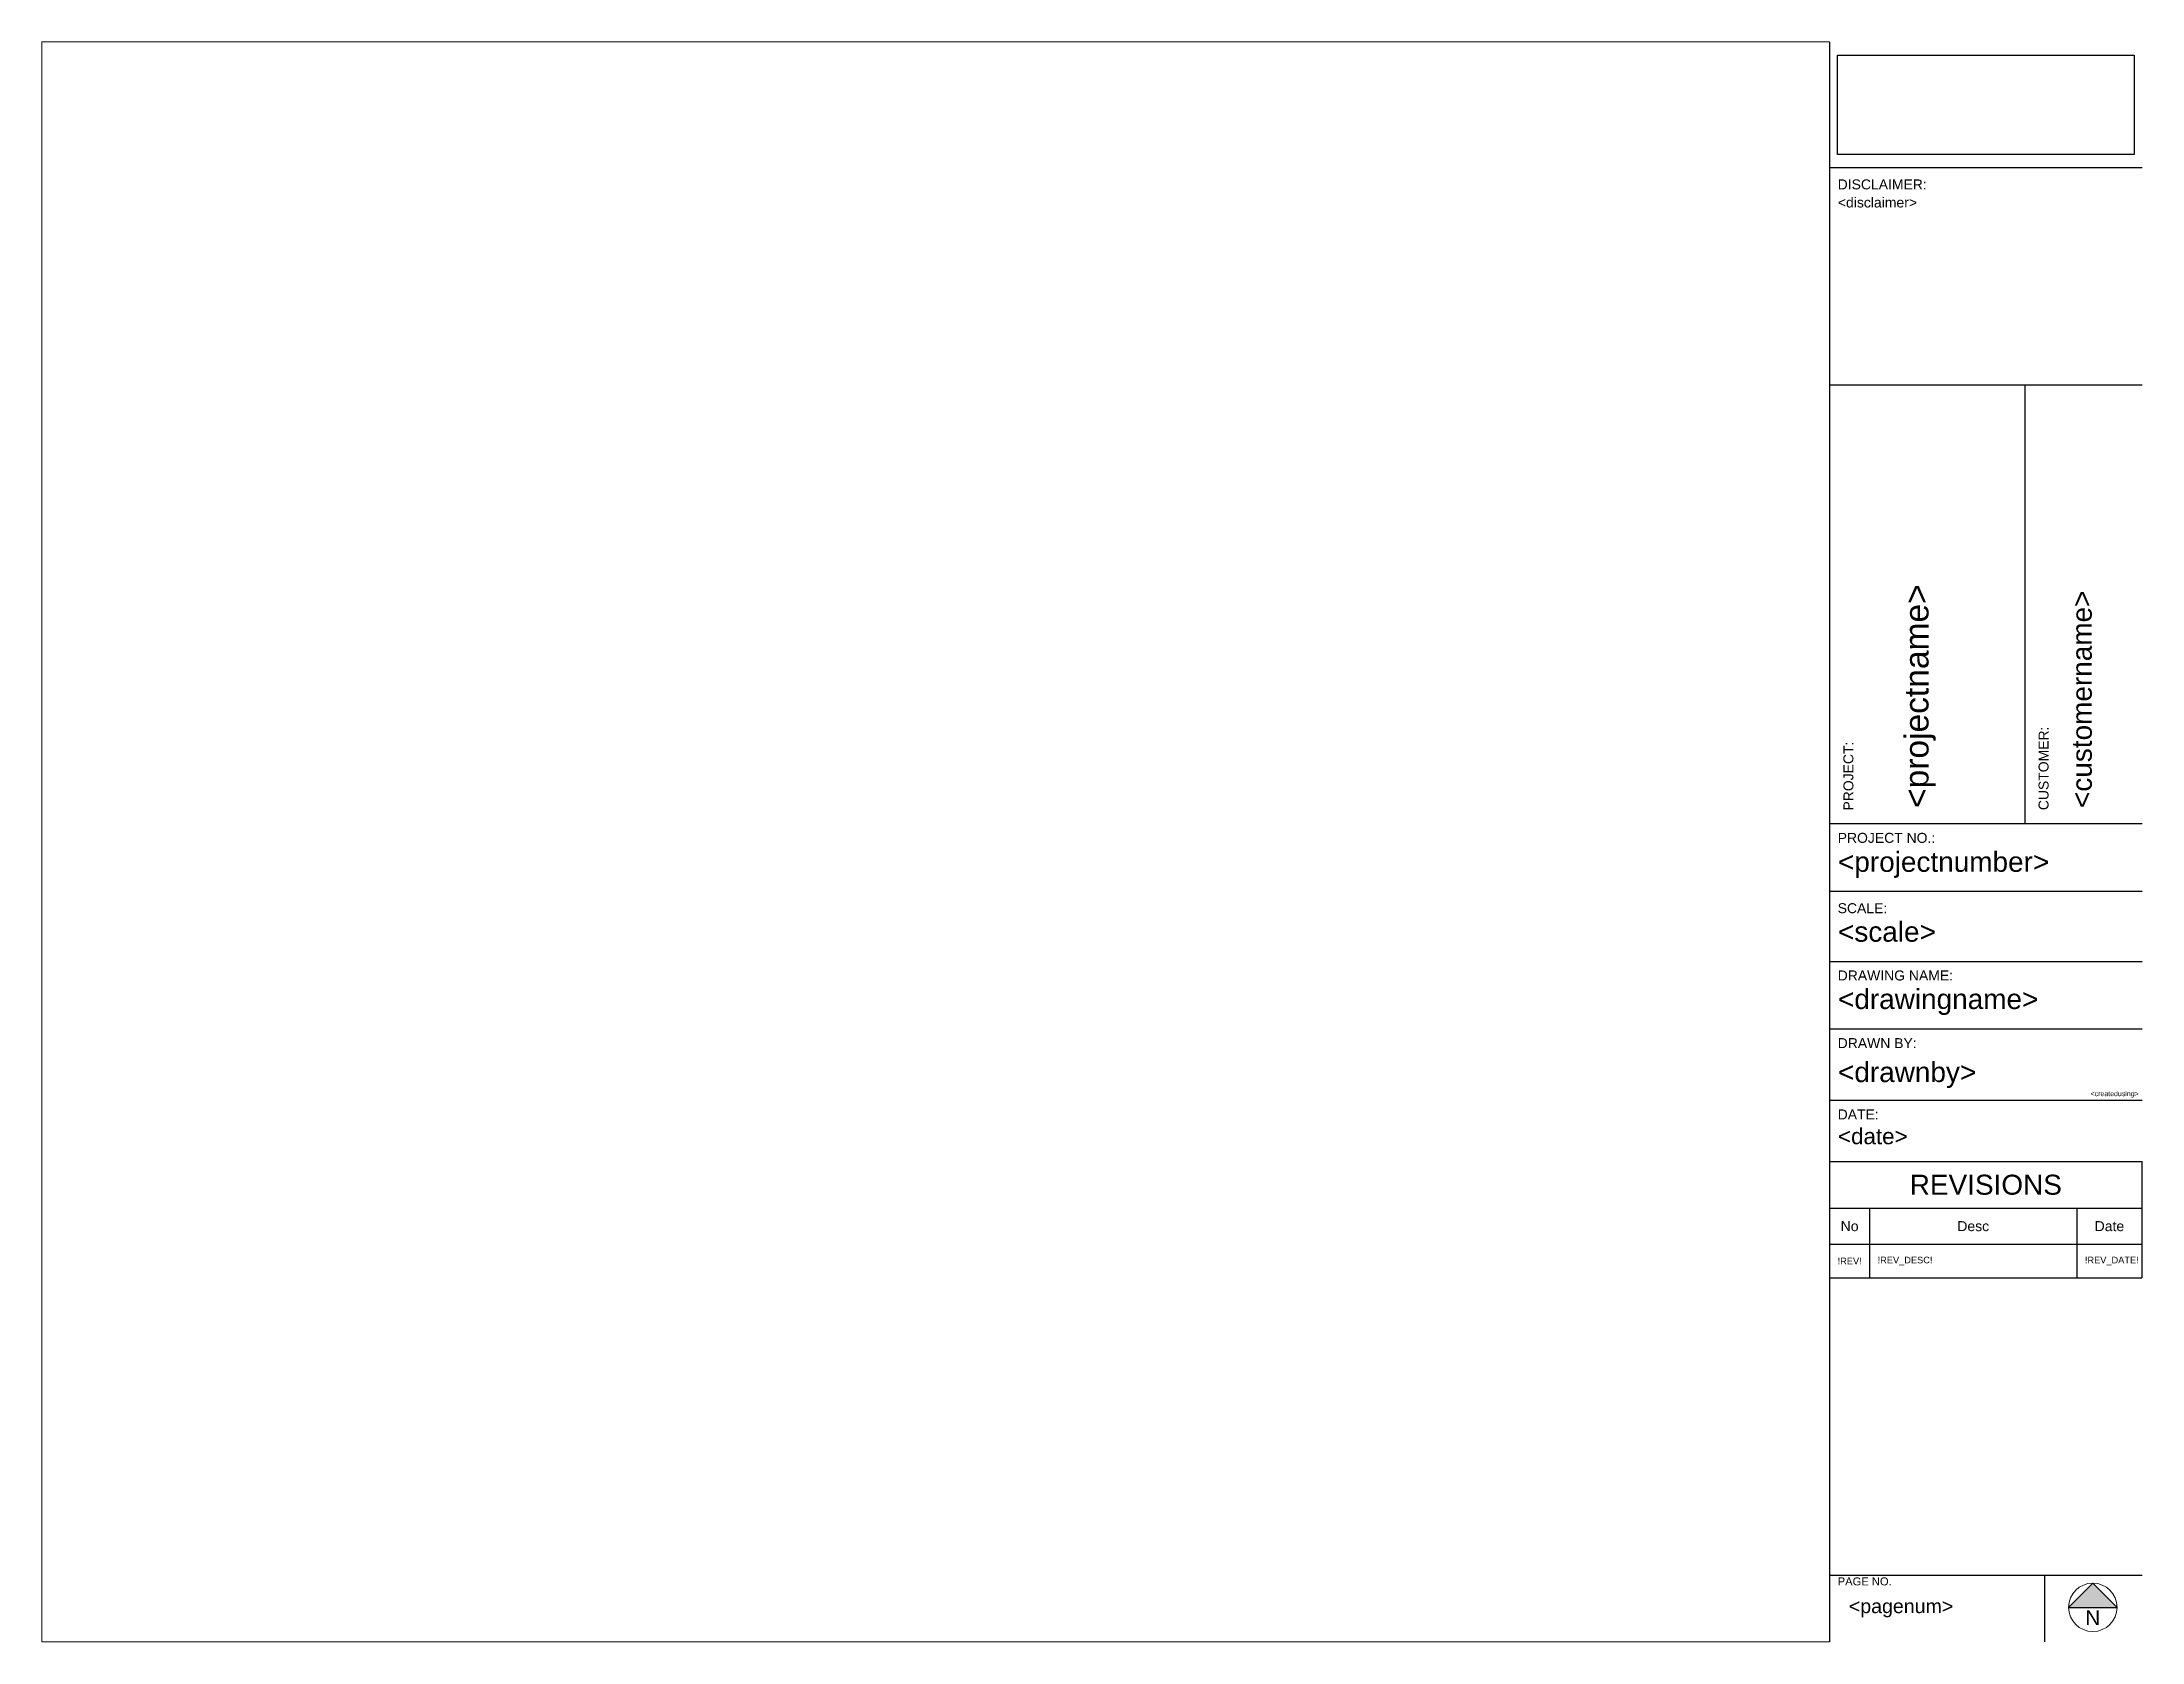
# Paper-space layout 'ARCH E' of a CAD drawing. Header units: inches. Extents: x 0.2 to 46.2, y 0.2 to 35.2.
import ezdxf
from ezdxf.enums import TextEntityAlignment as Align

# ---------------------------------------------------------------- set-up
doc = ezdxf.new("R2010")
doc.units = ezdxf.units.IN
doc.header["$MEASUREMENT"] = 0
doc.layers.add('VPORT', color=8, linetype='Continuous', plot=False)
doc.styles.add('ARIAL', font='arial.ttf')
doc.styles.get("Standard").update_dxf_attribs({"font": 'arial.ttf'})
picture_1 = doc.add_image_def('image1.jpg', size_in_pixel=(600, 201))

# ---------------------------------------------------------------- blocks, each defined once
blk = doc.blocks.new('*T7')
at = {"color": 0, "linetype": 'ByBlock', "lineweight": -2}
for p, q in [((0, 0), (6.843, 0)), ((0, 0), (0, -2.547)), ((6.843, 0), (6.843, -2.547)), ((0, -1.022), (6.843, -1.022)), ((0.876, -1.022), (0.876, -2.547)), ((5.416, -1.022), (5.416, -2.547)), ((0, -1.811), (6.843, -1.811)), ((0, -2.547), (6.843, -2.547))]:
    blk.add_line(p, q, dxfattribs=at)
at = {"color": 0}
for s, insert, char_height, width, attachment_point in [('REVISIONS', (3.422, -0.511), 0.4382, 6.40528, 5), ('No', (0.438, -1.417), 0.2191, 0.43816, 5), ('Desc', (3.146, -1.417), 0.2191, 4.10191, 5), ('Date', (6.13, -1.417), 0.2191, 0.98889, 5), ('!REV!', (0.175, -2.179), 0.1446, 0.5258, 4), ('!REV_DESC!', (1.052, -2.179), 0.1446, 4.18954, 4), ('!REV_DATE!', (5.592, -2.179), 0.1446, 1.07652, 4)]:
    blk.add_mtext(s, dxfattribs=dict(at, insert=insert, char_height=char_height, width=width, attachment_point=attachment_point))
blk = doc.blocks.new('NorthArrow')
h = blk.add_hatch(color=256)
h.dxf.hatch_style = 1
h.paths.add_polyline_path([(0, 0.807), (-0.807, 0), (0.807, 0)])
blk.add_lwpolyline([(0, 0.807), (-0.807, 0), (0.807, 0), (0, 0.807)])
at = {"lineweight": 15}
blk.add_circle((0, 0), 0.807, dxfattribs=at)
blk.add_text('N', height=0.488).set_placement((-0.001, -0.345), align=Align.MIDDLE_CENTER)

psp = doc.layouts.new('ARCH E')

# ---------------------------------------------------------------- linework, layer by layer
for p, q in [((39.396, 35.236), (39.396, 0.183)), ((39.396, 32.485), (46.24, 32.485)), ((39.396, 27.725), (46.24, 27.725)), ((43.682, 18.112), (43.682, 27.725)), ((39.396, 18.112), (46.24, 18.112)), ((39.396, 16.634), (46.24, 16.634)), ((39.396, 15.094), (46.24, 15.094)), ((39.396, 13.615), (46.24, 13.615)), ((39.396, 12.053), (46.24, 12.053)), ((39.396, 10.709), (46.24, 10.709)), ((39.396, 1.645), (46.24, 1.645)), ((44.102, 1.645), (44.102, 0.183))]:
    psp.add_line(p, q)

# ---------------------------------------------------------------- block references
psp.add_blockref('*T7', (39.396, 10.709))
at = {"xscale": 0.6572453819495377, "yscale": 0.6572453819495377, "zscale": 0.6572453819495377}
psp.add_blockref('NorthArrow', (45.163, 0.942), dxfattribs=at)

# ---------------------------------------------------------------- texts
at = {"style": 'ARIAL'}
for s, height, p in [('DISCLAIMER:', 0.21852, (39.573, 32.007)), ('PROJECT NO.:', 0.21852, (39.573, 17.691)), ('SCALE:', 0.2185, (39.573, 16.15)), ('DRAWING NAME:', 0.21852, (39.573, 14.676)), ('DRAWN BY:', 0.2185, (39.573, 13.194)), ('DATE:', 0.2185, (39.573, 11.632)), ('PAGE NO.', 0.1753, (39.573, 1.423))]:
    psp.add_text(s, height=height, dxfattribs=at).set_placement(p)
for s, p in [('PROJECT:', (39.917, 18.399)), ('CUSTOMER:', (44.192, 18.407))]:
    psp.add_text(s, height=0.2185, rotation=90, dxfattribs=at).set_placement(p)
for s, width, heights, insert, char_height, attachment_point in [('<disclaimer>', 6.66404, [4.105], (39.576, 31.83), 0.21908, 1), ('<projectnumber>', 6.65965, [0.766], (39.58, 17.494), 0.43816, 1), ('<scale>', 6.65965, [0], (39.58, 15.963), 0.4382, 1), ('<drawingname>', 6.65965, [0.76], (39.58, 14.488), 0.43816, 1), ('<drawnby>', 6.65965, [0], (39.58, 12.888), 0.4382, 1), ('<createdusing>', 6.77165, [0], (46.168, 12.108), 0.10954, 9), ('<date>', 6.65998, [0], (39.58, 11.438), 0.3505, 1), ('<pagenum>', 2.75215, [0.593], (40.961, 0.922), 0.3067, 5)]:
    psp.add_mtext_dynamic_manual_height_columns(s, width=width, gutter_width=0.5, heights=heights, dxfattribs=dict(insert=insert, char_height=char_height, attachment_point=attachment_point))
at = {"attachment_point": 1, "rotation": 90}
for s, heights, insert, char_height in [('<projectname>', [2.333], (41.037, 18.455), 0.5258), ('<customername>', [1.214], (44.701, 18.455), 0.43816)]:
    psp.add_mtext_dynamic_manual_height_columns(s, width=9.26984, gutter_width=0.5, heights=heights, dxfattribs=dict(at, insert=insert, char_height=char_height))

# ---------------------------------------------------------------- pictures from other files: only their frames are drawn
image = psp.add_image(picture_1, insert=(39.567, 32.772), size_in_units=(6.501, 2.178))

# ---------------------------------------------------------------- viewports
at = {"layer": 'VPORT'}
psp.add_viewport(center=(19.814, 17.71), size=(39.164, 35.05308), view_center_point=(-470.039, -349.156), view_height=383.99997, dxfattribs=at)

doc.saveas('drawing.dxf')
